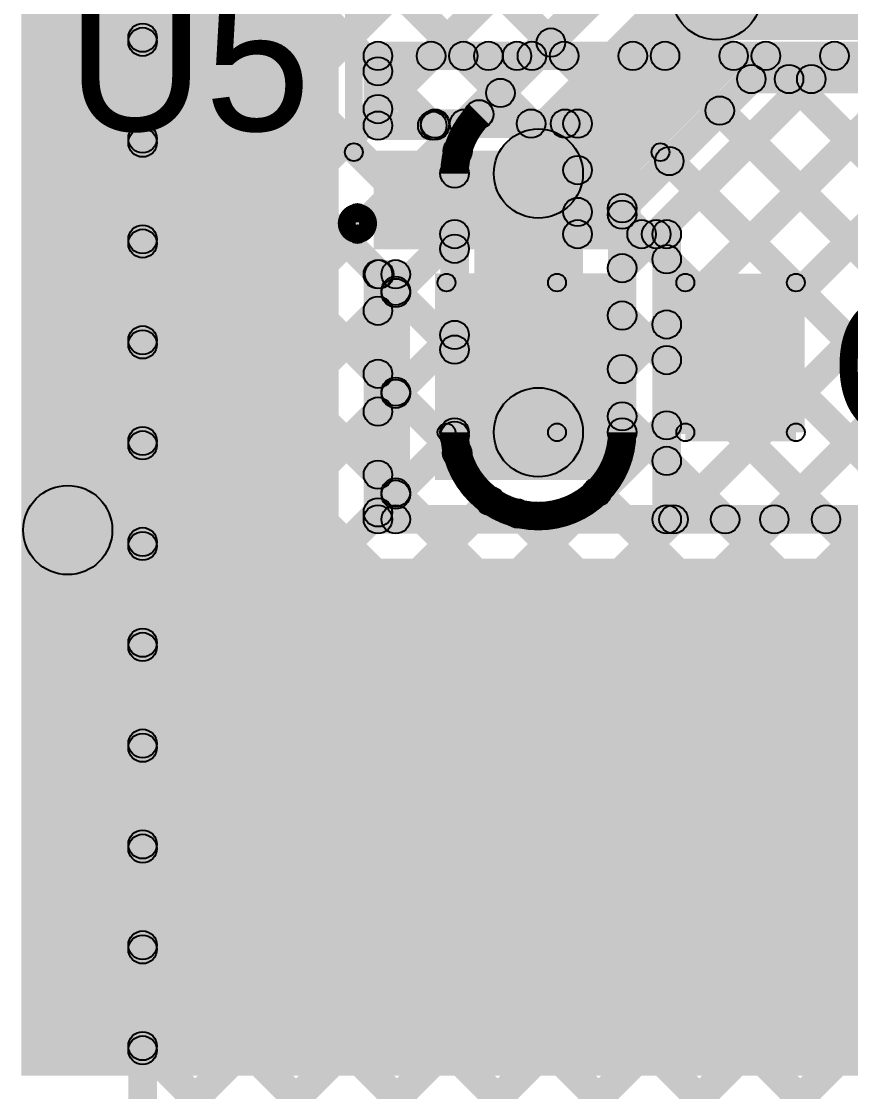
# Model space of a CAD drawing. Header units: millimetres. Extents: x -0.28 to 3.03, y -0.05 to 3.12.
# Drawn here: x 0.016 to 0.2486, y 0.2875 to 0.5877 of the extents above; entities that cross this region are included whole.
import ezdxf

# ---------------------------------------------------------------- set-up
doc = ezdxf.new("R2010")
doc.units = ezdxf.units.MM
doc.header["$MEASUREMENT"] = 0
for name, color, linetype in [('BottomLayer', 5, 'Continuous'), ('TopLayer', 1, 'Continuous'), ('TopOverlay', 2, 'Continuous'), ('TopPaste', 8, 'Continuous'), ('TopSolder', 216, 'Continuous'), ('ViaHoleLayer', 16, 'Continuous')]:
    doc.layers.add(name, color=color, linetype=linetype)

# ---------------------------------------------------------------- blocks, each defined once
blk = doc.blocks.new('NC7SZ05P5X_19')
at = {"layer": 'TopLayer'}
for points in [[(-0.04724, 0.03346), (-0.02756, 0.03346), (-0.02756, 0.01772), (-0.04724, 0.01772)], [(0.02756, 0.03346), (0.04724, 0.03346), (0.04724, 0.01772), (0.02756, 0.01772)], [(-0.04724, 0.00787), (-0.02756, 0.00787), (-0.02756, -0.00787), (-0.04724, -0.00787)], [(-0.04724, -0.01772), (-0.02756, -0.01772), (-0.02756, -0.03346), (-0.04724, -0.03346)], [(0.02756, -0.01772), (0.04724, -0.01772), (0.04724, -0.03346), (0.02756, -0.03346)]]:
    blk.add_hatch(color=1, dxfattribs=at).paths.add_polyline_path(points)
at = {"layer": 'TopOverlay'}
h = blk.add_hatch(color=2, dxfattribs=at)
edge = h.paths.add_edge_path()
edge.add_arc((-0.024, 0.043), 0.0025, 0, 360)
for points in [[(-0.024, 0.0405), (-0.024, 0.0455), (0.022, 0.0455), (0.022, 0.0405)], [(-0.024, -0.0455), (-0.024, -0.0405), (0.022, -0.0405), (0.022, -0.0455)]]:
    blk.add_hatch(color=2, dxfattribs=at).paths.add_polyline_path(points)
h = blk.add_hatch(color=2, dxfattribs=at)
edge = h.paths.add_edge_path()
edge.add_arc((0.022, 0.043), 0.0025, 0, 360)
h = blk.add_hatch(color=2, dxfattribs=at)
edge = h.paths.add_edge_path()
edge.add_arc((-0.047, 0.042), 0.0025, 0, 360)
h = blk.add_hatch(color=2, dxfattribs=at)
edge = h.paths.add_edge_path()
edge.add_arc((-0.041, 0.042), 0.0025, 0, 360)
h = blk.add_hatch(color=2, dxfattribs=at)
edge = h.paths.add_edge_path()
edge.add_arc((-0.024, -0.043), 0.0025, 0, 360)
h = blk.add_hatch(color=2, dxfattribs=at)
edge = h.paths.add_edge_path()
edge.add_arc((0.022, -0.043), 0.0025, 0, 360)
at = {"layer": 'TopPaste'}
for points in [[(-0.04724, 0.03346), (-0.02756, 0.03346), (-0.02756, 0.01772), (-0.04724, 0.01772)], [(0.02756, 0.03346), (0.04724, 0.03346), (0.04724, 0.01772), (0.02756, 0.01772)], [(-0.04724, 0.00787), (-0.02756, 0.00787), (-0.02756, -0.00787), (-0.04724, -0.00787)], [(-0.04724, -0.01772), (-0.02756, -0.01772), (-0.02756, -0.03346), (-0.04724, -0.03346)], [(0.02756, -0.01772), (0.04724, -0.01772), (0.04724, -0.03346), (0.02756, -0.03346)]]:
    blk.add_hatch(color=8, dxfattribs=at).paths.add_polyline_path(points)
at = {"layer": 'TopSolder'}
for points in [[(-0.05124, 0.03746), (-0.02356, 0.03746), (-0.02356, 0.01372), (-0.05124, 0.01372)], [(0.02356, 0.03746), (0.05124, 0.03746), (0.05124, 0.01372), (0.02356, 0.01372)], [(-0.05124, 0.01187), (-0.02356, 0.01187), (-0.02356, -0.01187), (-0.05124, -0.01187)], [(-0.05124, -0.01372), (-0.02356, -0.01372), (-0.02356, -0.03746), (-0.05124, -0.03746)], [(0.02356, -0.01372), (0.05124, -0.01372), (0.05124, -0.03746), (0.02356, -0.03746)]]:
    blk.add_hatch(color=216, dxfattribs=at).paths.add_polyline_path(points)
at = {"layer": 'TopOverlay', "const_width": 0.005}
blk.add_lwpolyline([(-0.041, 0.042, 1), (-0.047, 0.042, 1)], format="xyb", close=True, dxfattribs=at)
at = {"layer": 'TopOverlay'}
for centre in [(-0.024, 0.043), (0.022, 0.043), (-0.047, 0.042), (-0.041, 0.042), (-0.024, -0.043), (0.022, -0.043)]:
    blk.add_circle(centre, 0.0025, dxfattribs=at)
blk = doc.blocks.new('C__0603_94')
at = {"layer": 'TopLayer'}
for points in [[(-0.015, 0.0175), (-0.015, -0.0175), (-0.045, -0.0175), (-0.045, 0.0175)], [(0.045, 0.0175), (0.045, -0.0175), (0.015, -0.0175), (0.015, 0.0175)]]:
    blk.add_hatch(color=1, dxfattribs=at).paths.add_polyline_path(points)
at = {"layer": 'TopOverlay'}
h = blk.add_hatch(color=2, dxfattribs=at)
edge = h.paths.add_edge_path()
edge.add_arc((-0.049, 0.021), 0.0025, 0, 360)
h = blk.add_hatch(color=2, dxfattribs=at)
edge = h.paths.add_edge_path()
edge.add_arc((-0.049, 0.021), 0.0025, 0, 360)
for points in [[(-0.049, 0.0185), (-0.049, 0.0235), (-0.018, 0.0235), (-0.018, 0.0185)], [(0.018, 0.0185), (0.018, 0.0235), (0.049, 0.0235), (0.049, 0.0185)], [(-0.0465, -0.021), (-0.0515, -0.021), (-0.0515, 0.021), (-0.0465, 0.021)], [(0.0515, -0.021), (0.0465, -0.021), (0.0465, 0.021), (0.0515, 0.021)], [(-0.049, -0.0235), (-0.049, -0.0185), (-0.018, -0.0185), (-0.018, -0.0235)], [(0.018, -0.0235), (0.018, -0.0185), (0.049, -0.0185), (0.049, -0.0235)]]:
    blk.add_hatch(color=2, dxfattribs=at).paths.add_polyline_path(points)
h = blk.add_hatch(color=2, dxfattribs=at)
edge = h.paths.add_edge_path()
edge.add_arc((-0.018, 0.021), 0.0025, 0, 360)
h = blk.add_hatch(color=2, dxfattribs=at)
edge = h.paths.add_edge_path()
edge.add_arc((0.018, 0.021), 0.0025, 0, 360)
h = blk.add_hatch(color=2, dxfattribs=at)
edge = h.paths.add_edge_path()
edge.add_arc((0.049, 0.021), 0.0025, 0, 360)
h = blk.add_hatch(color=2, dxfattribs=at)
edge = h.paths.add_edge_path()
edge.add_arc((0.049, 0.021), 0.0025, 0, 360)
h = blk.add_hatch(color=2, dxfattribs=at)
edge = h.paths.add_edge_path()
edge.add_arc((-0.049, -0.021), 0.0025, 0, 360)
h = blk.add_hatch(color=2, dxfattribs=at)
edge = h.paths.add_edge_path()
edge.add_arc((-0.049, -0.021), 0.0025, 0, 360)
h = blk.add_hatch(color=2, dxfattribs=at)
edge = h.paths.add_edge_path()
edge.add_arc((-0.018, -0.021), 0.0025, 0, 360)
h = blk.add_hatch(color=2, dxfattribs=at)
edge = h.paths.add_edge_path()
edge.add_arc((0.018, -0.021), 0.0025, 0, 360)
h = blk.add_hatch(color=2, dxfattribs=at)
edge = h.paths.add_edge_path()
edge.add_arc((0.049, -0.021), 0.0025, 0, 360)
h = blk.add_hatch(color=2, dxfattribs=at)
edge = h.paths.add_edge_path()
edge.add_arc((0.049, -0.021), 0.0025, 0, 360)
at = {"layer": 'TopPaste'}
for points in [[(-0.015, 0.0175), (-0.015, -0.0175), (-0.045, -0.0175), (-0.045, 0.0175)], [(0.045, 0.0175), (0.045, -0.0175), (0.015, -0.0175), (0.015, 0.0175)]]:
    blk.add_hatch(color=8, dxfattribs=at).paths.add_polyline_path(points)
at = {"layer": 'TopSolder'}
for points in [[(-0.011, 0.0215), (-0.011, -0.0215), (-0.049, -0.0215), (-0.049, 0.0215)], [(0.049, 0.0215), (0.049, -0.0215), (0.011, -0.0215), (0.011, 0.0215)]]:
    blk.add_hatch(color=216, dxfattribs=at).paths.add_polyline_path(points)
at = {"layer": 'TopOverlay'}
for centre in [(-0.049, 0.021), (-0.049, 0.021), (-0.018, 0.021), (0.018, 0.021), (0.049, 0.021), (0.049, 0.021), (-0.049, -0.021), (-0.049, -0.021), (-0.018, -0.021), (0.018, -0.021), (0.049, -0.021), (0.049, -0.021)]:
    blk.add_circle(centre, 0.0025, dxfattribs=at)

msp = doc.modelspace()

# ---------------------------------------------------------------- hatches: boundary and pattern name
at = {"layer": 'BottomLayer'}
for points in [[(0.046, 2.09102), (0.054, 2.09102), (0.054, 0.0509), (0.046, 0.0509)], [(0.04717, 0.69341), (0.05283, 0.69907), (0.16733, 0.58457), (0.16168, 0.57891)], [(0.05283, 0.57911), (0.04717, 0.58477), (0.13965, 0.67724), (0.1453, 0.67158)], [(0.04717, 0.66513), (0.05283, 0.67079), (0.15319, 0.57042), (0.14753, 0.56477)], [(0.05283, 0.55082), (0.04717, 0.55648), (0.15379, 0.6631), (0.15945, 0.65744)], [(0.05283, 0.52254), (0.04717, 0.5282), (0.16793, 0.64896), (0.17359, 0.6433)], [(0.04717, 0.63685), (0.05283, 0.6425), (0.14119, 0.55414), (0.13553, 0.54848)], [(0.05283, 0.49426), (0.04717, 0.49991), (0.18909, 0.64183), (0.19474, 0.63617)], [(0.05283, 0.46597), (0.04717, 0.47163), (0.21737, 0.64183), (0.22303, 0.63617)], [(0.04717, 0.60856), (0.05283, 0.61422), (0.14033, 0.52672), (0.13467, 0.52106)], [(0.14723, 0.55881), (0.14157, 0.56446), (0.19154, 0.61443), (0.19719, 0.60877)], [(0.211, 0.5825), (0.211, 0.6075), (1.107, 0.6075), (1.107, 0.5825)], [(0.16984, 0.53616), (0.15216, 0.55384), (0.20216, 0.60384), (0.21984, 0.58616)], [(0.04717, 0.58028), (0.05283, 0.58593), (0.14033, 0.49843), (0.13467, 0.49278)], [(0.05283, 0.12656), (0.04717, 0.13222), (0.48928, 0.57433), (0.49494, 0.56867)], [(0.05283, 0.09828), (0.04717, 0.10393), (0.51757, 0.57433), (0.52323, 0.56867)], [(0.05283, 0.18313), (0.04717, 0.18879), (0.43272, 0.57433), (0.43837, 0.56867)], [(0.05283, 0.15484), (0.04717, 0.1605), (0.461, 0.57433), (0.46666, 0.56867)], [(0.05283, 0.32455), (0.04717, 0.33021), (0.29129, 0.57433), (0.29695, 0.56867)], [(0.05283, 0.2397), (0.04717, 0.24535), (0.37615, 0.57433), (0.3818, 0.56867)], [(0.05283, 0.21141), (0.04717, 0.21707), (0.40443, 0.57433), (0.41009, 0.56867)], [(0.05283, 0.26798), (0.04717, 0.27364), (0.34786, 0.57433), (0.35352, 0.56867)], [(0.05283, 0.29627), (0.04717, 0.30192), (0.31958, 0.57433), (0.32524, 0.56867)], [(0.18733, 0.53244), (0.18167, 0.53809), (0.21791, 0.57433), (0.22356, 0.56867)], [(0.18733, 0.51562), (0.18167, 0.52127), (0.23473, 0.57433), (0.24038, 0.56867)], [(0.18733, 0.48733), (0.18167, 0.49299), (0.26301, 0.57433), (0.26867, 0.56867)], [(0.22073, 0.5675), (0.22073, 0.5755), (1.09727, 0.5755), (1.09727, 0.5675)], [(0.22848, 0.56867), (0.23414, 0.57433), (0.65564, 0.15283), (0.64998, 0.14717)], [(0.20905, 0.55982), (0.21471, 0.56547), (0.62736, 0.15283), (0.6217, 0.14717)], [(0.04717, 0.55199), (0.05283, 0.55765), (0.14106, 0.46942), (0.1354, 0.46376)], [(0.19491, 0.54568), (0.20057, 0.55133), (0.59907, 0.15283), (0.59341, 0.14717)], [(0.1415, 0.47241), (0.1335, 0.47241), (0.1335, 0.545), (0.1415, 0.545)], [(0.1735, 0.47241), (0.1485, 0.47241), (0.1485, 0.545), (0.1735, 0.545)], [(0.1885, 0.47241), (0.1805, 0.47241), (0.1805, 0.53527), (0.1885, 0.53527)], [(0.18167, 0.53063), (0.18733, 0.53629), (0.57079, 0.15283), (0.56513, 0.14717)], [(0.05283, 0.43769), (0.04717, 0.44334), (0.13467, 0.53084), (0.14033, 0.52519)], [(0.04717, 0.52371), (0.05283, 0.52936), (0.52846, 0.05373), (0.5228, 0.04808)], [(0.18167, 0.50235), (0.18733, 0.508), (0.54862, 0.14671), (0.54296, 0.14106)], [(0.05283, 0.4094), (0.04717, 0.41506), (0.13467, 0.50256), (0.14033, 0.4969)], [(0.04717, 0.49542), (0.05283, 0.50108), (0.50018, 0.05373), (0.49452, 0.04808)], [(0.18167, 0.47406), (0.18733, 0.47972), (0.54862, 0.11843), (0.54296, 0.11277)], [(0.05283, 0.38112), (0.04717, 0.38678), (0.13469, 0.47429), (0.14035, 0.46864)], [(0.04717, 0.46714), (0.05283, 0.4728), (0.47189, 0.05373), (0.46623, 0.04808)], [(0.17463, 0.45281), (0.18029, 0.45847), (0.54862, 0.09015), (0.54296, 0.08449)], [(0.05283, 0.35283), (0.04717, 0.35849), (0.14468, 0.456), (0.15034, 0.45034)], [(0.15235, 0.44682), (0.15801, 0.45247), (0.54862, 0.06186), (0.54296, 0.05621)], [(0.04717, 0.43885), (0.05283, 0.44451), (0.44361, 0.05373), (0.43795, 0.04808)], [(0.04717, 0.41057), (0.05283, 0.41623), (0.41532, 0.05373), (0.40967, 0.04808)], [(0.04717, 0.38229), (0.05283, 0.38794), (0.38704, 0.05373), (0.38138, 0.04808)], [(0.04717, 0.354), (0.05283, 0.35966), (0.35875, 0.05373), (0.3531, 0.04808)], [(0.04717, 0.32572), (0.05283, 0.33137), (0.33047, 0.05373), (0.32481, 0.04808)], [(0.04717, 0.29743), (0.05283, 0.30309), (0.30219, 0.05373), (0.29653, 0.04808)]]:
    msp.add_hatch(color=5, dxfattribs=at).paths.add_polyline_path(points)
h = msp.add_hatch(color=5, dxfattribs=at)
edge = h.paths.add_edge_path()
edge.add_arc((0.211, 0.595), 0.0125, 0, 360)
h = msp.add_hatch(color=5, dxfattribs=at)
edge = h.paths.add_edge_path()
edge.add_arc((0.211, 0.595), 0.0125, 0, 360)
h = msp.add_hatch(color=5, dxfattribs=at)
edge = h.paths.add_edge_path()
edge.add_arc((0.05, 0.5831), 0.004, 0, 360)
h = msp.add_hatch(color=5, dxfattribs=at)
edge = h.paths.add_edge_path()
edge.add_arc((0.05, 0.58194), 0.004, 0, 360)
h = msp.add_hatch(color=5, dxfattribs=at)
edge = h.paths.add_edge_path()
edge.add_arc((0.1645, 0.58174), 0.004, 0, 360)
h = msp.add_hatch(color=5, dxfattribs=at)
edge = h.paths.add_edge_path()
edge.add_arc((0.22073, 0.5715), 0.004, 0, 360)
h = msp.add_hatch(color=5, dxfattribs=at)
edge = h.paths.add_edge_path()
edge.add_arc((0.22073, 0.5715), 0.004, 0, 360)
h = msp.add_hatch(color=5, dxfattribs=at)
edge = h.paths.add_edge_path()
edge.add_arc((0.23131, 0.5715), 0.004, 0, 360)
h = msp.add_hatch(color=5, dxfattribs=at)
edge = h.paths.add_edge_path()
edge.add_arc((0.23755, 0.5715), 0.004, 0, 360)
h = msp.add_hatch(color=5, dxfattribs=at)
edge = h.paths.add_edge_path()
edge.add_arc((0.15036, 0.5676), 0.004, 0, 360)
h = msp.add_hatch(color=5, dxfattribs=at)
edge = h.paths.add_edge_path()
edge.add_arc((0.14438, 0.56162), 0.004, 0, 360)
h = msp.add_hatch(color=5, dxfattribs=at)
edge = h.paths.add_edge_path()
edge.add_arc((0.1444, 0.56163), 0.004, 0, 360)
h = msp.add_hatch(color=5, dxfattribs=at)
edge = h.paths.add_edge_path()
edge.add_arc((0.1444, 0.56163), 0.004, 0, 360)
h = msp.add_hatch(color=5, dxfattribs=at)
edge = h.paths.add_edge_path()
edge.add_arc((0.21188, 0.56265), 0.004, 0, 360)
h = msp.add_hatch(color=5, dxfattribs=at)
edge = h.paths.add_edge_path()
edge.add_arc((0.05, 0.55482), 0.004, 0, 360)
h = msp.add_hatch(color=5, dxfattribs=at)
edge = h.paths.add_edge_path()
edge.add_arc((0.05, 0.55365), 0.004, 0, 360)
h = msp.add_hatch(color=5, dxfattribs=at)
edge = h.paths.add_edge_path()
edge.add_arc((0.161, 0.545), 0.0125, 0, 360)
h = msp.add_hatch(color=5, dxfattribs=at)
edge = h.paths.add_edge_path()
edge.add_arc((0.161, 0.545), 0.0125, 0, 360)
h = msp.add_hatch(color=5, dxfattribs=at)
edge = h.paths.add_edge_path()
edge.add_arc((0.13836, 0.55131), 0.004, 0, 360)
h = msp.add_hatch(color=5, dxfattribs=at)
edge = h.paths.add_edge_path()
edge.add_arc((0.19774, 0.5485), 0.004, 0, 360)
h = msp.add_hatch(color=5, dxfattribs=at)
edge = h.paths.add_edge_path()
edge.add_arc((0.1375, 0.545), 0.004, 0, 360)
h = msp.add_hatch(color=5, dxfattribs=at)
edge = h.paths.add_edge_path()
edge.add_arc((0.1375, 0.545), 0.004, 0, 360)
h = msp.add_hatch(color=5, dxfattribs=at)
edge = h.paths.add_edge_path()
edge.add_arc((0.1375, 0.545), 0.004, 0, 360)
h = msp.add_hatch(color=5, dxfattribs=at)
edge = h.paths.add_edge_path()
edge.add_arc((0.1845, 0.53527), 0.004, 0, 360)
h = msp.add_hatch(color=5, dxfattribs=at)
edge = h.paths.add_edge_path()
edge.add_arc((0.1845, 0.53527), 0.004, 0, 360)
h = msp.add_hatch(color=5, dxfattribs=at)
edge = h.paths.add_edge_path()
edge.add_arc((0.1845, 0.53346), 0.004, 0, 360)
h = msp.add_hatch(color=5, dxfattribs=at)
edge = h.paths.add_edge_path()
edge.add_arc((0.1375, 0.52801), 0.004, 0, 360)
h = msp.add_hatch(color=5, dxfattribs=at)
edge = h.paths.add_edge_path()
edge.add_arc((0.05, 0.52654), 0.004, 0, 360)
h = msp.add_hatch(color=5, dxfattribs=at)
edge = h.paths.add_edge_path()
edge.add_arc((0.05, 0.52537), 0.004, 0, 360)
h = msp.add_hatch(color=5, dxfattribs=at)
edge = h.paths.add_edge_path()
edge.add_arc((0.1375, 0.52389), 0.004, 0, 360)
h = msp.add_hatch(color=5, dxfattribs=at)
edge = h.paths.add_edge_path()
edge.add_arc((0.1845, 0.51845), 0.004, 0, 360)
h = msp.add_hatch(color=5, dxfattribs=at)
edge = h.paths.add_edge_path()
edge.add_arc((0.1845, 0.50517), 0.004, 0, 360)
h = msp.add_hatch(color=5, dxfattribs=at)
edge = h.paths.add_edge_path()
edge.add_arc((0.05, 0.49825), 0.004, 0, 360)
h = msp.add_hatch(color=5, dxfattribs=at)
edge = h.paths.add_edge_path()
edge.add_arc((0.1375, 0.49973), 0.004, 0, 360)
h = msp.add_hatch(color=5, dxfattribs=at)
edge = h.paths.add_edge_path()
edge.add_arc((0.05, 0.49708), 0.004, 0, 360)
h = msp.add_hatch(color=5, dxfattribs=at)
edge = h.paths.add_edge_path()
edge.add_arc((0.1375, 0.49561), 0.004, 0, 360)
h = msp.add_hatch(color=5, dxfattribs=at)
edge = h.paths.add_edge_path()
edge.add_arc((0.1845, 0.49016), 0.004, 0, 360)
h = msp.add_hatch(color=5, dxfattribs=at)
edge = h.paths.add_edge_path()
edge.add_arc((0.161, 0.47241), 0.0125, 0, 360)
h = msp.add_hatch(color=5, dxfattribs=at)
edge = h.paths.add_edge_path()
edge.add_arc((0.161, 0.47241), 0.01181, 0, 360)
h = msp.add_hatch(color=5, dxfattribs=at)
edge = h.paths.add_edge_path()
edge.add_arc((0.1845, 0.47689), 0.004, 0, 360)
h = msp.add_hatch(color=5, dxfattribs=at)
edge = h.paths.add_edge_path()
edge.add_arc((0.1375, 0.47241), 0.004, 0, 360)
h = msp.add_hatch(color=5, dxfattribs=at)
edge = h.paths.add_edge_path()
edge.add_arc((0.1375, 0.47241), 0.004, 0, 360)
h = msp.add_hatch(color=5, dxfattribs=at)
edge = h.paths.add_edge_path()
edge.add_arc((0.13752, 0.47147), 0.004, 0, 360)
h = msp.add_hatch(color=5, dxfattribs=at)
edge = h.paths.add_edge_path()
edge.add_arc((0.1845, 0.47241), 0.004, 0, 360)
h = msp.add_hatch(color=5, dxfattribs=at)
edge = h.paths.add_edge_path()
edge.add_arc((0.1845, 0.47241), 0.004, 0, 360)
h = msp.add_hatch(color=5, dxfattribs=at)
edge = h.paths.add_edge_path()
edge.add_arc((0.05, 0.46997), 0.004, 0, 360)
h = msp.add_hatch(color=5, dxfattribs=at)
edge = h.paths.add_edge_path()
edge.add_arc((0.05, 0.4688), 0.004, 0, 360)
h = msp.add_hatch(color=5, dxfattribs=at)
edge = h.paths.add_edge_path()
edge.add_arc((0.13823, 0.46659), 0.004, 0, 360)
h = msp.add_hatch(color=5, dxfattribs=at)
edge = h.paths.add_edge_path()
edge.add_arc((0.17746, 0.45564), 0.004, 0, 360)
h = msp.add_hatch(color=5, dxfattribs=at)
edge = h.paths.add_edge_path()
edge.add_arc((0.14751, 0.45317), 0.004, 0, 360)
h = msp.add_hatch(color=5, dxfattribs=at)
edge = h.paths.add_edge_path()
edge.add_arc((0.15518, 0.44964), 0.004, 0, 360)
h = msp.add_hatch(color=5, dxfattribs=at)
edge = h.paths.add_edge_path()
edge.add_arc((0.05, 0.44168), 0.004, 0, 360)
h = msp.add_hatch(color=5, dxfattribs=at)
edge = h.paths.add_edge_path()
edge.add_arc((0.05, 0.44052), 0.004, 0, 360)
h = msp.add_hatch(color=5, dxfattribs=at)
edge = h.paths.add_edge_path()
edge.add_arc((0.05, 0.4134), 0.004, 0, 360)
h = msp.add_hatch(color=5, dxfattribs=at)
edge = h.paths.add_edge_path()
edge.add_arc((0.05, 0.41223), 0.004, 0, 360)
h = msp.add_hatch(color=5, dxfattribs=at)
edge = h.paths.add_edge_path()
edge.add_arc((0.05, 0.38511), 0.004, 0, 360)
h = msp.add_hatch(color=5, dxfattribs=at)
edge = h.paths.add_edge_path()
edge.add_arc((0.05, 0.38395), 0.004, 0, 360)
h = msp.add_hatch(color=5, dxfattribs=at)
edge = h.paths.add_edge_path()
edge.add_arc((0.05, 0.35683), 0.004, 0, 360)
h = msp.add_hatch(color=5, dxfattribs=at)
edge = h.paths.add_edge_path()
edge.add_arc((0.05, 0.35566), 0.004, 0, 360)
h = msp.add_hatch(color=5, dxfattribs=at)
edge = h.paths.add_edge_path()
edge.add_arc((0.05, 0.32855), 0.004, 0, 360)
h = msp.add_hatch(color=5, dxfattribs=at)
edge = h.paths.add_edge_path()
edge.add_arc((0.05, 0.32738), 0.004, 0, 360)
h = msp.add_hatch(color=5, dxfattribs=at)
edge = h.paths.add_edge_path()
edge.add_arc((0.05, 0.30026), 0.004, 0, 360)
h = msp.add_hatch(color=5, dxfattribs=at)
edge = h.paths.add_edge_path()
edge.add_arc((0.05, 0.29909), 0.004, 0, 360)
at = {"layer": 'TopLayer'}
for points in [[(0.0415, 0.445), (0.0165, 0.445), (0.0165, 0.66326), (0.0415, 0.66326)], [(0.016, 0.418), (0.105, 0.418), (0.105, 0.6), (0.016, 0.6)], [(0.11883, 0.56026), (0.11317, 0.56591), (0.12809, 0.58083), (0.13374, 0.57517)], [(0.116, 0.574), (0.116, 0.582), (0.147, 0.582), (0.147, 0.574)], [(0.13713, 0.57517), (0.14279, 0.58083), (0.16179, 0.56183), (0.15613, 0.55617)], [(0.14303, 0.55617), (0.13737, 0.56183), (0.15637, 0.58083), (0.16203, 0.57517)], [(0.147, 0.574), (0.147, 0.582), (0.155, 0.582), (0.155, 0.574)], [(0.147, 0.574), (0.147, 0.582), (0.155, 0.582), (0.155, 0.574)], [(0.155, 0.574), (0.155, 0.582), (0.333, 0.582), (0.333, 0.574)], [(0.16541, 0.57517), (0.17107, 0.58083), (0.30107, 0.45083), (0.29541, 0.44517)], [(0.17131, 0.55617), (0.16566, 0.56183), (0.18466, 0.58083), (0.19031, 0.57517)], [(0.17483, 0.5314), (0.16917, 0.53706), (0.21294, 0.58083), (0.2186, 0.57517)], [(0.19688, 0.52517), (0.19123, 0.53083), (0.24123, 0.58083), (0.24688, 0.57517)], [(0.1937, 0.57517), (0.19936, 0.58083), (0.32936, 0.45083), (0.3237, 0.44517)], [(0.19983, 0.49983), (0.19417, 0.50549), (0.26951, 0.58083), (0.27517, 0.57517)], [(0.19983, 0.47155), (0.19417, 0.47721), (0.29779, 0.58083), (0.30345, 0.57517)], [(0.20174, 0.44517), (0.19608, 0.45083), (0.32608, 0.58083), (0.33174, 0.57517)], [(0.22198, 0.57517), (0.22764, 0.58083), (0.35764, 0.45083), (0.35198, 0.44517)], [(0.23002, 0.44517), (0.22436, 0.45083), (0.35436, 0.58083), (0.36002, 0.57517)], [(0.12, 0.55844), (0.112, 0.55844), (0.112, 0.578), (0.12, 0.578)], [(0.11317, 0.57085), (0.11883, 0.5765), (0.13406, 0.56127), (0.12841, 0.55561)], [(0.116, 0.55444), (0.116, 0.56244), (0.132, 0.56244), (0.132, 0.55444)], [(0.132, 0.555), (0.132, 0.563), (0.172, 0.563), (0.172, 0.555)], [(0.176, 0.528), (0.168, 0.528), (0.168, 0.559), (0.176, 0.559)], [(0.143, 0.476), (0.161, 0.476), (0.161, 0.548), (0.143, 0.548)], [(0.16917, 0.54313), (0.17483, 0.54879), (0.19279, 0.53083), (0.18713, 0.52517)], [(0.172, 0.524), (0.172, 0.532), (0.197, 0.532), (0.197, 0.524)], [(0.201, 0.448), (0.193, 0.448), (0.193, 0.528), (0.201, 0.528)], [(0.19417, 0.51813), (0.19983, 0.52379), (0.27279, 0.45083), (0.26713, 0.44517)], [(0.11352, 0.51392), (0.11918, 0.51958), (0.12383, 0.51493), (0.11817, 0.50928)], [(0.116, 0.51275), (0.116, 0.52075), (0.121, 0.52075), (0.121, 0.51275)], [(0.12, 0.448), (0.112, 0.448), (0.112, 0.51675), (0.12, 0.51675)], [(0.125, 0.448), (0.117, 0.448), (0.117, 0.51675), (0.125, 0.51675)], [(0.132, 0.459), (0.186, 0.459), (0.186, 0.517), (0.132, 0.517)], [(0.11883, 0.50369), (0.11317, 0.50934), (0.11817, 0.51434), (0.12383, 0.50869)], [(0.19417, 0.48985), (0.19983, 0.4955), (0.2445, 0.45083), (0.23885, 0.44517)], [(0.11317, 0.48599), (0.11883, 0.49165), (0.12383, 0.48665), (0.11817, 0.48099)], [(0.11883, 0.4754), (0.11317, 0.48106), (0.11817, 0.48606), (0.12383, 0.4804)], [(0.19417, 0.46156), (0.19983, 0.46722), (0.21622, 0.45083), (0.21056, 0.44517)], [(0.11317, 0.45771), (0.11883, 0.46337), (0.12383, 0.45837), (0.11817, 0.45271)], [(0.11883, 0.44712), (0.11317, 0.45277), (0.11817, 0.45777), (0.12383, 0.45212)], [(0.116, 0.444), (0.116, 0.452), (0.121, 0.452), (0.121, 0.444)], [(0.121, 0.444), (0.121, 0.452), (0.197, 0.452), (0.197, 0.444)], [(0.121, 0.444), (0.121, 0.452), (0.197, 0.452), (0.197, 0.444)], [(0.197, 0.444), (0.197, 0.452), (0.479, 0.452), (0.479, 0.444)], [(0.016, 0.292), (0.468, 0.292), (0.468, 0.437), (0.016, 0.437)]]:
    msp.add_hatch(color=1, dxfattribs=at).paths.add_polyline_path(points)
h = msp.add_hatch(color=1, dxfattribs=at)
edge = h.paths.add_edge_path()
edge.add_arc((0.116, 0.578), 0.004, 0, 360)
h = msp.add_hatch(color=1, dxfattribs=at)
edge = h.paths.add_edge_path()
edge.add_arc((0.116, 0.578), 0.004, 0, 360)
h = msp.add_hatch(color=1, dxfattribs=at)
edge = h.paths.add_edge_path()
edge.add_arc((0.13092, 0.578), 0.004, 0, 360)
h = msp.add_hatch(color=1, dxfattribs=at)
edge = h.paths.add_edge_path()
edge.add_arc((0.13996, 0.578), 0.004, 0, 360)
h = msp.add_hatch(color=1, dxfattribs=at)
edge = h.paths.add_edge_path()
edge.add_arc((0.147, 0.578), 0.004, 0, 360)
h = msp.add_hatch(color=1, dxfattribs=at)
edge = h.paths.add_edge_path()
edge.add_arc((0.147, 0.578), 0.004, 0, 360)
h = msp.add_hatch(color=1, dxfattribs=at)
edge = h.paths.add_edge_path()
edge.add_arc((0.147, 0.578), 0.004, 0, 360)
h = msp.add_hatch(color=1, dxfattribs=at)
edge = h.paths.add_edge_path()
edge.add_arc((0.155, 0.578), 0.004, 0, 360)
h = msp.add_hatch(color=1, dxfattribs=at)
edge = h.paths.add_edge_path()
edge.add_arc((0.155, 0.578), 0.004, 0, 360)
h = msp.add_hatch(color=1, dxfattribs=at)
edge = h.paths.add_edge_path()
edge.add_arc((0.155, 0.578), 0.004, 0, 360)
h = msp.add_hatch(color=1, dxfattribs=at)
edge = h.paths.add_edge_path()
edge.add_arc((0.1592, 0.578), 0.004, 0, 360)
h = msp.add_hatch(color=1, dxfattribs=at)
edge = h.paths.add_edge_path()
edge.add_arc((0.16824, 0.578), 0.004, 0, 360)
h = msp.add_hatch(color=1, dxfattribs=at)
edge = h.paths.add_edge_path()
edge.add_arc((0.18749, 0.578), 0.004, 0, 360)
h = msp.add_hatch(color=1, dxfattribs=at)
edge = h.paths.add_edge_path()
edge.add_arc((0.19653, 0.578), 0.004, 0, 360)
h = msp.add_hatch(color=1, dxfattribs=at)
edge = h.paths.add_edge_path()
edge.add_arc((0.21577, 0.578), 0.004, 0, 360)
h = msp.add_hatch(color=1, dxfattribs=at)
edge = h.paths.add_edge_path()
edge.add_arc((0.22481, 0.578), 0.004, 0, 360)
h = msp.add_hatch(color=1, dxfattribs=at)
edge = h.paths.add_edge_path()
edge.add_arc((0.24405, 0.578), 0.004, 0, 360)
h = msp.add_hatch(color=1, dxfattribs=at)
edge = h.paths.add_edge_path()
edge.add_arc((0.116, 0.57367), 0.004, 0, 360)
h = msp.add_hatch(color=1, dxfattribs=at)
edge = h.paths.add_edge_path()
edge.add_arc((0.116, 0.56308), 0.004, 0, 360)
h = msp.add_hatch(color=1, dxfattribs=at)
edge = h.paths.add_edge_path()
edge.add_arc((0.116, 0.55844), 0.004, 0, 360)
h = msp.add_hatch(color=1, dxfattribs=at)
edge = h.paths.add_edge_path()
edge.add_arc((0.116, 0.55844), 0.004, 0, 360)
h = msp.add_hatch(color=1, dxfattribs=at)
edge = h.paths.add_edge_path()
edge.add_arc((0.13124, 0.55844), 0.004, 0, 360)
h = msp.add_hatch(color=1, dxfattribs=at)
edge = h.paths.add_edge_path()
edge.add_arc((0.132, 0.559), 0.004, 0, 360)
h = msp.add_hatch(color=1, dxfattribs=at)
edge = h.paths.add_edge_path()
edge.add_arc((0.132, 0.55844), 0.004, 0, 360)
h = msp.add_hatch(color=1, dxfattribs=at)
edge = h.paths.add_edge_path()
edge.add_arc((0.1402, 0.559), 0.004, 0, 360)
h = msp.add_hatch(color=1, dxfattribs=at)
edge = h.paths.add_edge_path()
edge.add_arc((0.15896, 0.559), 0.004, 0, 360)
h = msp.add_hatch(color=1, dxfattribs=at)
edge = h.paths.add_edge_path()
edge.add_arc((0.16849, 0.559), 0.004, 0, 360)
h = msp.add_hatch(color=1, dxfattribs=at)
edge = h.paths.add_edge_path()
edge.add_arc((0.172, 0.559), 0.004, 0, 360)
h = msp.add_hatch(color=1, dxfattribs=at)
edge = h.paths.add_edge_path()
edge.add_arc((0.172, 0.559), 0.004, 0, 360)
h = msp.add_hatch(color=1, dxfattribs=at)
edge = h.paths.add_edge_path()
edge.add_arc((0.172, 0.54596), 0.004, 0, 360)
h = msp.add_hatch(color=1, dxfattribs=at)
edge = h.paths.add_edge_path()
edge.add_arc((0.172, 0.53423), 0.004, 0, 360)
h = msp.add_hatch(color=1, dxfattribs=at)
edge = h.paths.add_edge_path()
edge.add_arc((0.172, 0.528), 0.004, 0, 360)
h = msp.add_hatch(color=1, dxfattribs=at)
edge = h.paths.add_edge_path()
edge.add_arc((0.172, 0.528), 0.004, 0, 360)
h = msp.add_hatch(color=1, dxfattribs=at)
edge = h.paths.add_edge_path()
edge.add_arc((0.18996, 0.528), 0.004, 0, 360)
h = msp.add_hatch(color=1, dxfattribs=at)
edge = h.paths.add_edge_path()
edge.add_arc((0.19405, 0.528), 0.004, 0, 360)
h = msp.add_hatch(color=1, dxfattribs=at)
edge = h.paths.add_edge_path()
edge.add_arc((0.197, 0.528), 0.004, 0, 360)
h = msp.add_hatch(color=1, dxfattribs=at)
edge = h.paths.add_edge_path()
edge.add_arc((0.197, 0.528), 0.004, 0, 360)
h = msp.add_hatch(color=1, dxfattribs=at)
edge = h.paths.add_edge_path()
edge.add_arc((0.197, 0.52096), 0.004, 0, 360)
h = msp.add_hatch(color=1, dxfattribs=at)
edge = h.paths.add_edge_path()
edge.add_arc((0.116, 0.51675), 0.004, 0, 360)
h = msp.add_hatch(color=1, dxfattribs=at)
edge = h.paths.add_edge_path()
edge.add_arc((0.116, 0.51675), 0.004, 0, 360)
h = msp.add_hatch(color=1, dxfattribs=at)
edge = h.paths.add_edge_path()
edge.add_arc((0.11635, 0.51675), 0.004, 0, 360)
h = msp.add_hatch(color=1, dxfattribs=at)
edge = h.paths.add_edge_path()
edge.add_arc((0.121, 0.51675), 0.004, 0, 360)
h = msp.add_hatch(color=1, dxfattribs=at)
edge = h.paths.add_edge_path()
edge.add_arc((0.121, 0.51675), 0.004, 0, 360)
h = msp.add_hatch(color=1, dxfattribs=at)
edge = h.paths.add_edge_path()
edge.add_arc((0.121, 0.51211), 0.004, 0, 360)
h = msp.add_hatch(color=1, dxfattribs=at)
edge = h.paths.add_edge_path()
edge.add_arc((0.121, 0.51151), 0.004, 0, 360)
h = msp.add_hatch(color=1, dxfattribs=at)
edge = h.paths.add_edge_path()
edge.add_arc((0.116, 0.50651), 0.004, 0, 360)
h = msp.add_hatch(color=1, dxfattribs=at)
edge = h.paths.add_edge_path()
edge.add_arc((0.197, 0.50266), 0.004, 0, 360)
h = msp.add_hatch(color=1, dxfattribs=at)
edge = h.paths.add_edge_path()
edge.add_arc((0.197, 0.49267), 0.004, 0, 360)
h = msp.add_hatch(color=1, dxfattribs=at)
edge = h.paths.add_edge_path()
edge.add_arc((0.116, 0.48882), 0.004, 0, 360)
h = msp.add_hatch(color=1, dxfattribs=at)
edge = h.paths.add_edge_path()
edge.add_arc((0.121, 0.48382), 0.004, 0, 360)
h = msp.add_hatch(color=1, dxfattribs=at)
edge = h.paths.add_edge_path()
edge.add_arc((0.121, 0.48323), 0.004, 0, 360)
h = msp.add_hatch(color=1, dxfattribs=at)
edge = h.paths.add_edge_path()
edge.add_arc((0.161, 0.47241), 0.01181, 0, 360)
h = msp.add_hatch(color=1, dxfattribs=at)
edge = h.paths.add_edge_path()
edge.add_arc((0.116, 0.47823), 0.004, 0, 360)
h = msp.add_hatch(color=1, dxfattribs=at)
edge = h.paths.add_edge_path()
edge.add_arc((0.197, 0.47438), 0.004, 0, 360)
h = msp.add_hatch(color=1, dxfattribs=at)
edge = h.paths.add_edge_path()
edge.add_arc((0.197, 0.46439), 0.004, 0, 360)
h = msp.add_hatch(color=1, dxfattribs=at)
edge = h.paths.add_edge_path()
edge.add_arc((0.116, 0.46054), 0.004, 0, 360)
h = msp.add_hatch(color=1, dxfattribs=at)
edge = h.paths.add_edge_path()
edge.add_arc((0.121, 0.45554), 0.004, 0, 360)
h = msp.add_hatch(color=1, dxfattribs=at)
edge = h.paths.add_edge_path()
edge.add_arc((0.029, 0.445), 0.0125, 0, 360)
h = msp.add_hatch(color=1, dxfattribs=at)
edge = h.paths.add_edge_path()
edge.add_arc((0.121, 0.45495), 0.004, 0, 360)
h = msp.add_hatch(color=1, dxfattribs=at)
edge = h.paths.add_edge_path()
edge.add_arc((0.116, 0.44995), 0.004, 0, 360)
h = msp.add_hatch(color=1, dxfattribs=at)
edge = h.paths.add_edge_path()
edge.add_arc((0.116, 0.448), 0.004, 0, 360)
h = msp.add_hatch(color=1, dxfattribs=at)
edge = h.paths.add_edge_path()
edge.add_arc((0.116, 0.448), 0.004, 0, 360)
h = msp.add_hatch(color=1, dxfattribs=at)
edge = h.paths.add_edge_path()
edge.add_arc((0.121, 0.448), 0.004, 0, 360)
h = msp.add_hatch(color=1, dxfattribs=at)
edge = h.paths.add_edge_path()
edge.add_arc((0.121, 0.448), 0.004, 0, 360)
h = msp.add_hatch(color=1, dxfattribs=at)
edge = h.paths.add_edge_path()
edge.add_arc((0.121, 0.448), 0.004, 0, 360)
h = msp.add_hatch(color=1, dxfattribs=at)
edge = h.paths.add_edge_path()
edge.add_arc((0.121, 0.448), 0.004, 0, 360)
h = msp.add_hatch(color=1, dxfattribs=at)
edge = h.paths.add_edge_path()
edge.add_arc((0.197, 0.448), 0.004, 0, 360)
h = msp.add_hatch(color=1, dxfattribs=at)
edge = h.paths.add_edge_path()
edge.add_arc((0.197, 0.448), 0.004, 0, 360)
h = msp.add_hatch(color=1, dxfattribs=at)
edge = h.paths.add_edge_path()
edge.add_arc((0.197, 0.448), 0.004, 0, 360)
h = msp.add_hatch(color=1, dxfattribs=at)
edge = h.paths.add_edge_path()
edge.add_arc((0.197, 0.448), 0.004, 0, 360)
h = msp.add_hatch(color=1, dxfattribs=at)
edge = h.paths.add_edge_path()
edge.add_arc((0.19891, 0.448), 0.004, 0, 360)
h = msp.add_hatch(color=1, dxfattribs=at)
edge = h.paths.add_edge_path()
edge.add_arc((0.21339, 0.448), 0.004, 0, 360)
h = msp.add_hatch(color=1, dxfattribs=at)
edge = h.paths.add_edge_path()
edge.add_arc((0.22719, 0.448), 0.004, 0, 360)
h = msp.add_hatch(color=1, dxfattribs=at)
edge = h.paths.add_edge_path()
edge.add_arc((0.24167, 0.448), 0.004, 0, 360)
at = {"layer": 'ViaHoleLayer'}
h = msp.add_hatch(color=16, dxfattribs=at)
edge = h.paths.add_edge_path()
edge.add_arc((0.161, 0.47241), 0.00591, 0, 360)

# ---------------------------------------------------------------- linework, layer by layer
at = {"layer": 'BottomLayer', "const_width": 0.008}
for points in [[(0.1375, 0.545, -0.199188), (0.1444, 0.56163)], [(0.1375, 0.545, -0.198912), (0.14438, 0.56162)], [(0.1845, 0.47241, -1), (0.1375, 0.47241)]]:
    msp.add_lwpolyline(points, format="xyb", dxfattribs=at)
at = {"layer": 'BottomLayer'}
for centre, radius in [((0.211, 0.595), 0.0125), ((0.211, 0.595), 0.0125), ((0.05, 0.5831), 0.004), ((0.05, 0.58194), 0.004), ((0.1645, 0.58174), 0.004), ((0.22073, 0.5715), 0.004), ((0.22073, 0.5715), 0.004), ((0.23131, 0.5715), 0.004), ((0.23755, 0.5715), 0.004), ((0.15036, 0.5676), 0.004), ((0.14438, 0.56162), 0.004), ((0.1444, 0.56163), 0.004), ((0.1444, 0.56163), 0.004), ((0.21188, 0.56265), 0.004), ((0.05, 0.55482), 0.004), ((0.05, 0.55365), 0.004), ((0.161, 0.545), 0.0125), ((0.161, 0.545), 0.0125), ((0.13836, 0.55131), 0.004), ((0.19774, 0.5485), 0.004), ((0.1375, 0.545), 0.004), ((0.1375, 0.545), 0.004), ((0.1375, 0.545), 0.004), ((0.1845, 0.53527), 0.004), ((0.1845, 0.53527), 0.004), ((0.1845, 0.53346), 0.004), ((0.1375, 0.52801), 0.004), ((0.05, 0.52654), 0.004), ((0.05, 0.52537), 0.004), ((0.1375, 0.52389), 0.004), ((0.1845, 0.51845), 0.004), ((0.1845, 0.50517), 0.004), ((0.05, 0.49825), 0.004), ((0.1375, 0.49973), 0.004), ((0.05, 0.49708), 0.004), ((0.1375, 0.49561), 0.004), ((0.1845, 0.49016), 0.004), ((0.161, 0.47241), 0.0125), ((0.1845, 0.47689), 0.004), ((0.1375, 0.47241), 0.004), ((0.1375, 0.47241), 0.004), ((0.13752, 0.47147), 0.004), ((0.1845, 0.47241), 0.004), ((0.1845, 0.47241), 0.004), ((0.05, 0.46997), 0.004), ((0.05, 0.4688), 0.004), ((0.13823, 0.46659), 0.004), ((0.17746, 0.45564), 0.004), ((0.14751, 0.45317), 0.004), ((0.15518, 0.44964), 0.004), ((0.05, 0.44168), 0.004), ((0.05, 0.44052), 0.004), ((0.05, 0.4134), 0.004), ((0.05, 0.41223), 0.004), ((0.05, 0.38511), 0.004), ((0.05, 0.38395), 0.004), ((0.05, 0.35683), 0.004), ((0.05, 0.35566), 0.004), ((0.05, 0.32855), 0.004), ((0.05, 0.32738), 0.004), ((0.05, 0.30026), 0.004), ((0.05, 0.29909), 0.004)]:
    msp.add_circle(centre, radius, dxfattribs=at)
at = {"layer": 'TopLayer'}
for centre, radius in [((0.116, 0.578), 0.004), ((0.116, 0.578), 0.004), ((0.13092, 0.578), 0.004), ((0.13996, 0.578), 0.004), ((0.147, 0.578), 0.004), ((0.147, 0.578), 0.004), ((0.147, 0.578), 0.004), ((0.155, 0.578), 0.004), ((0.155, 0.578), 0.004), ((0.155, 0.578), 0.004), ((0.1592, 0.578), 0.004), ((0.16824, 0.578), 0.004), ((0.18749, 0.578), 0.004), ((0.19653, 0.578), 0.004), ((0.21577, 0.578), 0.004), ((0.22481, 0.578), 0.004), ((0.24405, 0.578), 0.004), ((0.116, 0.57367), 0.004), ((0.116, 0.56308), 0.004), ((0.116, 0.55844), 0.004), ((0.116, 0.55844), 0.004), ((0.13124, 0.55844), 0.004), ((0.132, 0.559), 0.004), ((0.132, 0.55844), 0.004), ((0.1402, 0.559), 0.004), ((0.15896, 0.559), 0.004), ((0.16849, 0.559), 0.004), ((0.172, 0.559), 0.004), ((0.172, 0.559), 0.004), ((0.172, 0.54596), 0.004), ((0.172, 0.53423), 0.004), ((0.172, 0.528), 0.004), ((0.172, 0.528), 0.004), ((0.18996, 0.528), 0.004), ((0.19405, 0.528), 0.004), ((0.197, 0.528), 0.004), ((0.197, 0.528), 0.004), ((0.197, 0.52096), 0.004), ((0.116, 0.51675), 0.004), ((0.116, 0.51675), 0.004), ((0.11635, 0.51675), 0.004), ((0.121, 0.51675), 0.004), ((0.121, 0.51675), 0.004), ((0.121, 0.51211), 0.004), ((0.121, 0.51151), 0.004), ((0.116, 0.50651), 0.004), ((0.197, 0.50266), 0.004), ((0.197, 0.49267), 0.004), ((0.116, 0.48882), 0.004), ((0.121, 0.48382), 0.004), ((0.121, 0.48323), 0.004), ((0.116, 0.47823), 0.004), ((0.197, 0.47438), 0.004), ((0.197, 0.46439), 0.004), ((0.116, 0.46054), 0.004), ((0.121, 0.45554), 0.004), ((0.029, 0.445), 0.0125), ((0.121, 0.45495), 0.004), ((0.116, 0.44995), 0.004), ((0.116, 0.448), 0.004), ((0.116, 0.448), 0.004), ((0.121, 0.448), 0.004), ((0.121, 0.448), 0.004), ((0.121, 0.448), 0.004), ((0.121, 0.448), 0.004), ((0.197, 0.448), 0.004), ((0.197, 0.448), 0.004), ((0.197, 0.448), 0.004), ((0.197, 0.448), 0.004), ((0.19891, 0.448), 0.004), ((0.21339, 0.448), 0.004), ((0.22719, 0.448), 0.004), ((0.24167, 0.448), 0.004)]:
    msp.add_circle(centre, radius, dxfattribs=at)

# ---------------------------------------------------------------- block references
for name, p, rotation in [('NC7SZ05P5X_19', (0.15224, 0.575), 90), ('C__0603_94', (0.18423, 0.49341), 360)]:
    msp.add_blockref(name, p, dxfattribs=dict(rotation=rotation))

# ---------------------------------------------------------------- texts
at = {"layer": 'TopOverlay'}
for s, p in [('U5', (0.02876, 0.557)), ('C21', (0.24276, 0.471))]:
    msp.add_text(s, height=0.04, dxfattribs=at).set_placement(p)

doc.saveas('drawing.dxf')
